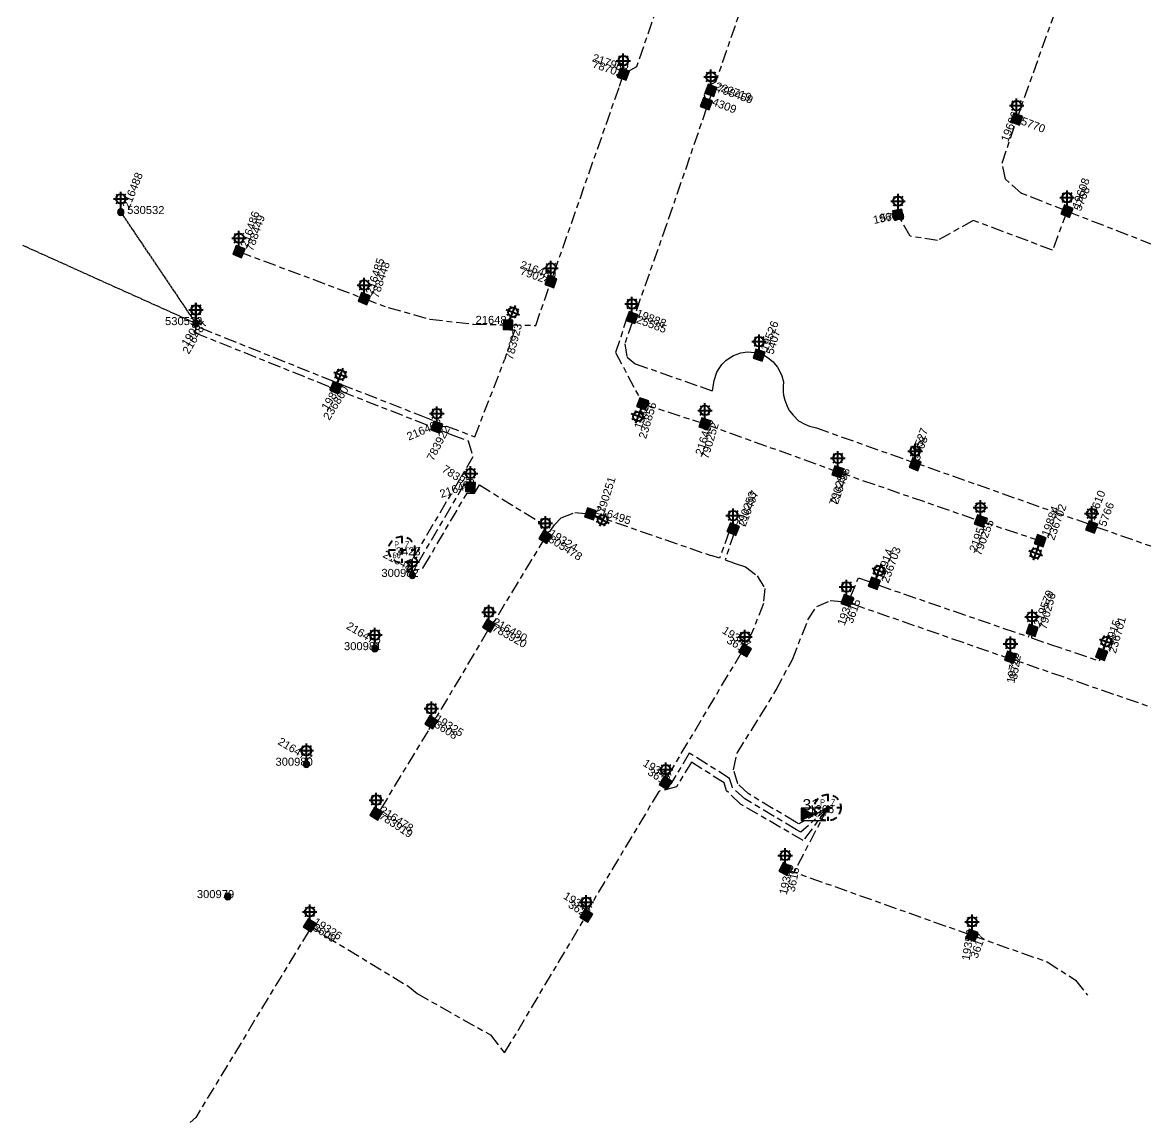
# Model space of a CAD drawing. Header units: metres. Extents: x 301341 to 310479, y 6262403 to 6265281.
# Drawn here: x 309282.8 to 309633.6, y 6264034.8 to 6264378.3 of the extents above; entities that cross this region are included whole.
import ezdxf
from ezdxf.enums import TextEntityAlignment as Align

# ---------------------------------------------------------------- set-up
doc = ezdxf.new("R2010")
doc.units = ezdxf.units.M
for name, pattern in [('Cable Exist OH', [1, 1, 0]), ('Cable Exist UG', [8.2, 4, -1.2, 1.8, -1.2]), ('Dash', [5, 3, -2])]:
    doc.linetypes.add(name, pattern=pattern)
doc.layers.get('0').update_dxf_attribs({"color": 6})
for name, color, linetype in [('Equip_SL_EXT', 7, 'Continuous'), ('Equip_SP_SL_EXT', 7, 'Continuous'), ('Mains_SL_EXT', 7, 'Continuous'), ('Sub_SP_EXT', 7, 'Continuous'), ('SupportsOH_SP_TR_HV_LV_SL_EXT', 7, 'Continuous'), ('SupportsUG_SP_LV_SL_EXT', 7, 'Continuous')]:
    doc.layers.add(name, color=color, linetype=linetype)
doc.styles.add('COLUMN_LABEL', font='arial.ttf')
doc.styles.add('iecARIAL', font='arial.ttf', dxfattribs={"height": 2})
doc.styles.add('IESYMBOL1', font='isocp.shx')
doc.styles.add('POLE_LABEL', font='arial.ttf')
doc.styles.add('SLCP_LABEL', font='arial.ttf', dxfattribs={"height": 3.5})
doc.styles.get("Standard").update_dxf_attribs({"font": 'arial.ttf'})

# ---------------------------------------------------------------- blocks, each defined once
blk = doc.blocks.new('SUB_PADMOUNT_EXT')
for points in [[(0, 0), (-3.84, 1.92), (-3.84, -1.92)], [(0, 0), (3.84, 1.92), (3.84, -1.92)]]:
    blk.add_hatch(color=256).paths.add_polyline_path(points)
for p, q in [((3.84, 1.92), (-3.84, -1.92)), ((-3.84, 1.92), (3.84, -1.92))]:
    blk.add_line(p, q)
blk.add_lwpolyline([(-3.84, -1.92), (3.84, -1.92), (3.84, 1.92), (-3.84, 1.92)], close=True)
for tag, height, flags, p in [('ASSET_NUM', 3.5, 8, (2, 2)), ('STREET_CODE', 0.2, 9, (1.5, 0)), ('CONSTRUCTED_VOLTAGE', 0.2, 9, (1.5, -0.2)), ('OPERATING_VOLTAGE', 0.2, 9, (1.5, -0.6)), ('ORIENTATION', 0.2, 9, (1.5, -0.8)), ('OWNED_BY', 0.2, 9, (1.5, -1)), ('OPERATED_BY', 0.2, 9, (1.5, -1.2)), ('SECONDARY_VOLTAGE', 0.2, 9, (1.5, -1.6)), ('STATE', 0.2, 9, (1.5, -1.8)), ('SUBSTATION_TYPE', 0.2, 9, (1.5, -2.2)), ('STREETNAME', 0.2, 9, (1.5, -3)), ('SUBURB', 0.2, 9, (1.5, -3.2)), ('Z', 0.2, 1, (1.5, -3.6)), ('NO_PHASES', 0.2, 9, (1.5, -0.4)), ('MAINTAINED_BY', 0.2, 9, (1.5, -1.4)), ('PARENT', 0.2, 9, (1.5, -2)), ('USAGE', 0.2, 9, (1.5, -2.4)), ('LEGEND', 0.2, 9, (1.5, -2.6)), ('LOCATION', 0.2, 9, (1.5, -2.8)), ('NOTES', 0.2, 9, (1.5, -3.4))]:
    blk.add_attdef(tag, text='', height=height, dxfattribs=dict(flags=flags)).set_placement(p, align=Align.MIDDLE_LEFT)
blk = doc.blocks.new('COLUMN_EXT')
blk.add_hatch(color=256).paths.add_polyline_path([(-1.49, 1.48), (-1.49, -1.49), (1.48, -1.49), (1.48, 1.48)])
blk.add_lwpolyline([(-1.49, -1.49), (1.48, -1.49), (1.48, 1.48), (-1.49, 1.48)], close=True)
for tag, height, style, flags, p in [('STRUCTURE_PLANT_NUMBER', 0.2, 'POLE_LABEL', 9, (1.81, 0.03)), ('ASSET_NUM', 2.5, 'COLUMN_LABEL', 8, (2, 2)), ('STREET_CODE', 0.2, 'COLUMN_LABEL', 9, (1.81, -0.2))]:
    blk.add_attdef(tag, text='', height=height, dxfattribs=dict(style=style, flags=flags)).set_placement(p, align=Align.MIDDLE_LEFT)
at = {"flags": 1}
blk.add_attdef('Z', (1.81, -2.35), '', height=0.2, dxfattribs=at)
at = {"flags": 9}
for tag, p in [('COLUMN_TYPE', (1.81, -0.4)), ('OWNED_BY', (1.81, -0.6)), ('STATE', (1.81, -0.8)), ('USAGE', (1.81, -1)), ('STREETNAME', (1.81, -1.6)), ('SUBURB', (1.81, -1.8)), ('LEGEND', (1.81, -1.2)), ('LOCATION', (1.81, -1.4)), ('NOTES', (1.81, -2))]:
    blk.add_attdef(tag, text='', height=0.2, dxfattribs=at).set_placement(p, align=Align.MIDDLE_LEFT)
blk = doc.blocks.new('SL_LANTERN_EXT')
at = {"lineweight": 40}
for p, q in [((-2.25, 4.22), (2.25, 4.22)), ((-1.46, 5.68), (-1.06, 5.28)), ((0, 1.97), (0, 6.47)), ((1.46, 5.68), (1.06, 5.28)), ((-1.46, 2.76), (-1.06, 3.16)), ((0, 0), (0, 2.72)), ((1.46, 2.76), (1.06, 3.16))]:
    blk.add_line(p, q, dxfattribs=at)
blk.add_circle((0, 4.22), 1.5, dxfattribs=at)
at = {"style": 'iecARIAL', "flags": 8}
blk.add_attdef('ASSET_NUM', (1.5, 1.5), '', height=2.5, dxfattribs=at)
for tag, p, height, flags in [('OPERATING_VOLTAGE', (0.98, -1.65), 0.2, 9), ('ORIENTATION', (0.98, -1.85), 0.2, 9), ('OWNED_BY', (0.98, -2.05), 0.2, 9), ('STATE', (0.98, -2.25), 0.2, 9), ('CONSTRUCTED_VOLTAGE', (0.98, -0.65), 0.2, 9), ('CONTROL_TYPE', (0.98, -0.85), 0.2, 9), ('LANTERN_PURPOSE', (0.98, -1.05), 0.2, 9), ('LANTERN_TYPE', (0.98, -1.25), 0.2, 9), ('NO_PHASES', (0.98, -1.45), 0.2, 9), ('USAGE', (0.98, -2.45), 0.2, 9), ('CEXIST', (0.98, -2.65), 0.2, 9), ('CNEW', (0.98, -2.85), 0.2, 9), ('CNUMBER', (0.98, -3.05), 0.2, 9), ('CREMOVE', (0.98, -3.25), 0.2, 9), ('CREPLACE', (0.98, -3.45), 0.2, 9), ('LKINGHEIGHT', (0.98, -3.65), 0.2, 9), ('LNUMBER', (2.18, -3.25), 2.5, 8), ('LBRACKET', (0.98, -3.85), 0.2, 9), ('LBRACKETVOCAB', (0.98, -4.05), 0.2, 9), ('LCATEGORY', (0.98, -4.25), 0.2, 9), ('LCHARGE1', (0.98, -4.45), 0.2, 9), ('LCHARGE1PERCENT', (0.98, -4.65), 0.2, 9), ('LCHARGE2', (0.98, -4.85), 0.2, 9), ('LCHARGE2PERCENT', (0.98, -5.05), 0.2, 9), ('LCHARGE3', (0.98, -5.25), 0.2, 9), ('LCHARGE3PERCENT', (0.98, -5.45), 0.2, 9), ('LEXIST', (0.98, -5.65), 0.2, 9), ('LLAMP', (0.98, -5.85), 0.2, 9), ('LLAMPVOCAB', (0.98, -6.05), 0.2, 9), ('LMAST', (0.98, -6.25), 0.2, 9), ('LMASTVOCAB', (0.98, -6.45), 0.2, 9), ('LNEW', (0.98, -6.65), 0.2, 9), ('LANTNUMBER', (0.98, -6.85), 0.2, 9), ('STREETNAME', (0.98, -9.25), 0.2, 9), ('SUBURB', (0.98, -9.45), 0.2, 1), ('LOUTREACH', (0.98, -7.25), 0.2, 9), ('LOUTREACHVOCAB', (0.98, -7.45), 0.2, 9), ('LRATECODE', (0.98, -7.65), 0.2, 9), ('LREMOVE', (0.98, -7.85), 0.2, 9), ('LREPLACE', (0.98, -8.05), 0.2, 9), ('LTYPE', (0.98, -8.25), 0.2, 9), ('LTYPEVOCAB', (0.98, -8.45), 0.2, 9), ('LEGEND', (0.98, -8.65), 0.2, 9), ('LOCATION', (0.98, -8.85), 0.2, 9), ('NOTES', (0.98, -9.05), 0.2, 9)]:
    blk.add_attdef(tag, p, '', height=height, dxfattribs=dict(flags=flags))
blk = doc.blocks.new('POLE_EXT')
blk.add_hatch(color=256).paths.add_polyline_path([(-1, 0, 1), (1, 0, 1)])
blk.add_lwpolyline([(-1, 0, 1), (1, 0, 1)], format="xyb", close=True)
for tag, height, flags, p in [('pNumber', 2.5, 8, (-17.84, 2.07)), ('OWNED_BY', 0.2, 9, (1.35, -0.4)), ('SPECIAL_USE', 0.2, 9, (1.35, -0.8)), ('STATE', 0.2, 9, (1.35, -1)), ('cLV', 0.2, 9, (1.35, -1.4)), ('hDepth', 0.2, 9, (1.35, -1.6)), ('hDia', 0.2, 9, (1.35, -1.8)), ('cHV', 0.2, 9, (1.35, -2)), ('cLinedev', 0.2, 9, (1.35, -3.4)), ('PARENT', 0.2, 9, (1.35, -0.6)), ('USAGE', 0.2, 9, (1.35, -1.2)), ('LBRACKET', 0.2, 9, (1.35, -2.2)), ('LExisting', 0.2, 9, (1.35, -2.4)), ('LANTNUMBER', 0.2, 9, (1.35, -2.6)), ('LOther', 0.2, 9, (1.35, -2.8)), ('LRemove', 0.2, 9, (1.35, -3)), ('LEGEND', 0.2, 9, (1.35, -3.2)), ('LOCATION', 0.2, 9, (1.35, -3.6)), ('pExisting', 0.2, 9, (1.35, -3.8)), ('pFooting', 0.2, 9, (1.35, -4.4)), ('pNew', 0.2, 9, (1.35, -4.6)), ('pRelocate', 0.2, 9, (1.35, -5)), ('pRemove', 0.2, 9, (1.35, -5.2)), ('pReplace', 0.2, 9, (1.35, -5.4)), ('pStay', 0.2, 9, (1.35, -5.6)), ('pType', 0.2, 9, (1.35, -5.8)), ('cspan', 0.2, 9, (1.35, -6)), ('STREETNAME', 0.2, 9, (1.35, -6.2)), ('SUBURB', 0.2, 9, (1.35, -6.4)), ('OPERATED_BY', 0.2, 9, (1.36, -7.01)), ('PFNUMBER', 0.2, 9, (1.35, -4)), ('NEWPFNUMBER', 0.2, 9, (1.35, -4.2)), ('NOTES', 0.2, 9, (1.35, -6.6)), ('MAINTAINED_BY', 0.2, 9, (1.36, -6.81))]:
    blk.add_attdef(tag, text='', height=height, dxfattribs=dict(flags=flags)).set_placement(p, align=Align.MIDDLE_LEFT)
at = {"style": 'POLE_LABEL'}
for tag, height, flags, p in [('STRUCTURE_PLANT_NUMBER', 0.2, 9, (1.35, 0.03)), ('ASSET_NUM', 2.5, 8, (2, 2)), ('STREET_CODE', 0.2, 9, (1.35, -0.2))]:
    blk.add_attdef(tag, text='', height=height, dxfattribs=dict(at, flags=flags)).set_placement(p, align=Align.MIDDLE_LEFT)
at = {"flags": 1}
blk.add_attdef('Z', (1.35, -7.33), '', height=0.2, dxfattribs=at)
blk = doc.blocks.new('SLCP_ZELL_EXT')
blk.add_wipeout([(-0.14, 4.3), (-0.4, 4.28), (-0.67, 4.25), (-0.94, 4.2), (-1.2, 4.13), (-1.46, 4.05), (-1.71, 3.95), (-1.95, 3.83), (-2.19, 3.7), (-2.42, 3.56), (-2.64, 3.4), (-2.85, 3.23), (-3.04, 3.04), (-3.23, 2.85), (-3.4, 2.64), (-3.56, 2.42), (-3.7, 2.19), (-3.83, 1.95), (-3.95, 1.71), (-4.05, 1.46), (-4.13, 1.2), (-4.2, 0.94), (-4.25, 0.67), (-4.28, 0.4), (-4.3, 0.14), (-4.3, -0.14), (-4.28, -0.4), (-4.25, -0.67), (-4.2, -0.94), (-4.13, -1.2), (-4.05, -1.46), (-3.95, -1.71), (-3.83, -1.95), (-3.7, -2.19), (-3.56, -2.42), (-3.4, -2.64), (-3.23, -2.85), (-3.04, -3.04), (-2.85, -3.23), (-2.64, -3.4), (-2.42, -3.56), (-2.19, -3.7), (-1.95, -3.83), (-1.71, -3.95), (-1.46, -4.05), (-1.2, -4.13), (-0.94, -4.2), (-0.67, -4.25), (-0.4, -4.28), (-0.14, -4.3), (0.14, -4.3), (0.4, -4.28), (0.67, -4.25), (0.94, -4.2), (1.2, -4.13), (1.46, -4.05), (1.71, -3.95), (1.95, -3.83), (2.19, -3.7), (2.42, -3.56), (2.64, -3.4), (2.85, -3.23), (3.04, -3.04), (3.23, -2.85), (3.4, -2.64), (3.56, -2.42), (3.7, -2.19), (3.83, -1.95), (3.95, -1.71), (4.05, -1.46), (4.13, -1.2), (4.2, -0.94), (4.25, -0.67), (4.28, -0.4), (4.3, -0.14), (4.3, 0.14), (4.28, 0.4), (4.25, 0.67), (4.2, 0.94), (4.13, 1.2), (4.05, 1.46), (3.95, 1.71), (3.83, 1.95), (3.7, 2.19), (3.56, 2.42), (3.4, 2.64), (3.23, 2.85), (3.04, 3.04), (2.85, 3.23), (2.64, 3.4), (2.42, 3.56), (2.19, 3.7), (1.95, 3.83), (1.71, 3.95), (1.46, 4.05), (1.2, 4.13), (0.94, 4.2), (0.67, 4.25), (0.4, 4.28), (0.14, 4.3)])
at = {"linetype": 'Dash', "lineweight": 40, "ltscale": 0.7}
for p, q in [((0, 4.11), (0, -4.11)), ((-4.11, 0), (4.11, 0))]:
    blk.add_line(p, q, dxfattribs=at)
blk.add_circle((0, 0), 4.11, dxfattribs=at)
at = {"lineweight": 40, "style": 'IESYMBOL1'}
for s, p in [('P', (-1.6, 0)), ('Z', (1.7, 0)), ('60', (-1.61, -3.31))]:
    blk.add_text(s, height=2, dxfattribs=at).set_placement(p, align=Align.BOTTOM_CENTER)
at = {"flags": 1}
blk.add_attdef('Z', (0, 0), '', height=0.2, dxfattribs=at)
at = {"style": 'SLCP_LABEL'}
for tag, height, flags, p in [('ASSET_NUM', 2.5, 8, (2, 2)), ('STREET_CODE', 0.2, 9, (0, -0.2))]:
    blk.add_attdef(tag, text='', height=height, dxfattribs=dict(at, flags=flags)).set_placement(p, align=Align.MIDDLE_LEFT)
at = {"flags": 9}
for tag, p in [('CONSTRUCTED_VOLTAGE', (0, -0.4)), ('CONTROL_TYPE', (0, -0.6)), ('OPERATING_VOLTAGE', (0, -1)), ('ORIENTATION', (0, -1.2)), ('OWNED_BY', (0, -1.4)), ('STATE', (0, -2)), ('NO_PHASES', (0, -0.8)), ('USAGE', (0, -1.6)), ('LOCATION', (0, -1.8)), ('NOTES', (0, -2.2))]:
    blk.add_attdef(tag, text='', height=0.2, dxfattribs=at).set_placement(p, align=Align.MIDDLE_LEFT)

msp = doc.modelspace()

# ---------------------------------------------------------------- linework, layer by layer
at = {"layer": 'Mains_SL_EXT', "linetype": 'Cable Exist UG'}
for points in [[(309516.28, 6264410.62), (309516.1, 6264408.28), (309499.29, 6264359.7), (309496.74, 6264358.47), (309495.69, 6264355.69), (309496.42, 6264352.97)], [(309488.52, 6264403.04), (309487.48, 6264401.66), (309487.48, 6264401.66), (309474.58, 6264364.47), (309470.47, 6264362.16)], [(309610.83, 6264397.18), (309593.31, 6264348.14)], [(309470.47, 6264362.16), (309469.05, 6264357.91), (309469.05, 6264357.91), (309448.73, 6264300.01), (309447.84, 6264297.46)], [(309496.42, 6264352.97), (309497.3, 6264353.87), (309497.99, 6264355.94), (309497.85, 6264357.13)], [(309496.42, 6264352.97), (309496.48, 6264351.64), (309483.96, 6264315.19), (309474.05, 6264287.05), (309473.17, 6264286.2)], [(309609.06, 6264319.4), (309594.87, 6264324.94), (309589.82, 6264329.39), (309588.85, 6264334.38), (309593.31, 6264348.14)], [(309609.06, 6264319.4), (309604.56, 6264307.22), (309579.76, 6264316.48), (309568.6, 6264310.22), (309560.05, 6264311.58), (309556.28, 6264318.31)], [(309609.06, 6264319.4), (309644.63, 6264305.58), (309646.14, 6264297.81), (309711.62, 6264274.74), (309719.07, 6264295.47)], [(309350.42, 6264306.77), (309389.56, 6264292.1)], [(309434.47, 6264283.91), (309443.11, 6264283.73), (309447.88, 6264297.39)], [(309389.56, 6264292.1), (309397.03, 6264289.33), (309410.07, 6264285.66), (309423.73, 6264284.12), (309434.33, 6264283.91)], [(309336.99, 6264284.32), (309338.2, 6264283.05), (309379.93, 6264266.31), (309380.7, 6264264.36)], [(309434.5, 6264284.45), (309435.08, 6264282.39), (309436.57, 6264282.36), (309433.44, 6264273.15)], [(309473.17, 6264286.2), (309471.83, 6264286.75), (309468.07, 6264275.26), (309476.53, 6264259.25)], [(309473.17, 6264286.2), (309473.32, 6264284.91), (309470.92, 6264277.95), (309471.65, 6264273.82), (309474.22, 6264271.74), (309494.45, 6264264.64), (309498.36, 6264263.27), (309498.88, 6264266.54), (309499.73, 6264269.13), (309500.42, 6264270.32), (309501.29, 6264271.51), (309502.53, 6264272.73), (309503.85, 6264273.74), (309504.9, 6264274.34), (309507.22, 6264275.16), (309509.28, 6264275.44), (309510.44, 6264275.42), (309511.67, 6264275.27), (309512.89, 6264274.44)], [(309412.17, 6264252.05), (309415.25, 6264252.31), (309424.1, 6264248.94), (309433.44, 6264273.15)], [(309512.89, 6264274.44), (309514.53, 6264274.29), (309515.68, 6264273.59), (309516.36, 6264273.09), (309517.23, 6264272.32), (309518.05, 6264271.42), (309518.6, 6264270.69), (309519.35, 6264269.38), (309519.97, 6264267.97), (309520.46, 6264266.13), (309520.42, 6264264.64), (309520.44, 6264262.99), (309520.56, 6264261.9), (309520.9, 6264260.37), (309521.86, 6264258.04), (309522.43, 6264257.08), (309523.49, 6264255.68), (309525.24, 6264253.96), (309527.2, 6264252.85), (309528.58, 6264252.26), (309530.77, 6264251.7), (309560.73, 6264241.12), (309561.62, 6264240.28)], [(309380.7, 6264264.36), (309382.13, 6264265.42), (309407.2, 6264255.58), (309412.19, 6264253.61), (309412.22, 6264251.98)], [(309476.53, 6264259.25), (309495.96, 6264252.97)], [(309495.96, 6264252.97), (309537.47, 6264238.03)], [(309616.79, 6264220.79), (309615.85, 6264221.64), (309562.94, 6264240.34), (309561.62, 6264240.28)], [(309537.47, 6264238.03), (309581.99, 6264222.66)], [(309446.13, 6264217.71), (309447.05, 6264219.26), (309447.59, 6264219.47), (309448.96, 6264221.5), (309451.04, 6264223.63), (309455.31, 6264225.27), (309458.75, 6264225.03), (309460.24, 6264224.88)], [(309460.24, 6264224.88), (309497.92, 6264211.86)], [(309581.99, 6264222.66), (309600.68, 6264216.51)], [(309616.79, 6264220.79), (309618.02, 6264220.88), (309635.1, 6264214.87), (309660.37, 6264205.84), (309663.78, 6264213.94), (309666.07, 6264213.02)], [(309446.13, 6264217.71), (309430.18, 6264191.31), (309428.53, 6264189.92)], [(309504.79, 6264220.13), (309503.54, 6264219.33), (309500.55, 6264211.07), (309497.89, 6264211.87)], [(309504.79, 6264220.13), (309505.06, 6264218.86), (309502.27, 6264210.5), (309505.16, 6264209.47)], [(309505.08, 6264209.46), (309508.59, 6264208.34), (309512.29, 6264205.54), (309514.66, 6264201.62), (309514.23, 6264196.85), (309510.84, 6264188.21), (309508.8, 6264184.15), (309508.48, 6264182.25)], [(309540.18, 6264197.85), (309541.45, 6264198.97), (309543.95, 6264204.94), (309546.94, 6264203.87), (309548.9, 6264203.18)], [(309548.9, 6264203.18), (309550.28, 6264202.58), (309596.99, 6264186.52), (309598.11, 6264188.53)], [(309540.18, 6264197.85), (309542.03, 6264196.77), (309589.35, 6264180.33), (309591.42, 6264180.13)], [(309428.53, 6264189.92), (309428.08, 6264188.36), (309412.06, 6264161.37), (309410.53, 6264159.85)], [(309598.15, 6264188.52), (309597.97, 6264186.16), (309603.63, 6264184.21)], [(309483.73, 6264140.83), (309484.39, 6264142.98), (309506.99, 6264180.9), (309508.48, 6264182.25)], [(309603.63, 6264184.21), (309619.24, 6264178.95), (309619.9, 6264181.06)], [(309649.75, 6264160.12), (309646.89, 6264160.5), (309593.22, 6264179.01), (309591.42, 6264180.13)], [(309393.26, 6264131.33), (309394.8, 6264132.74), (309409.86, 6264157.55), (309409.86, 6264157.55), (309410.53, 6264159.85)], [(309521.04, 6264114.01), (309579.39, 6264093.28)], [(309433.4, 6264056.56), (309458.91, 6264099.41)], [(309372.55, 6264096.42), (309372.31, 6264094.83), (309336.95, 6264036.41), (309335.2, 6264034.84)], [(309372.55, 6264096.42), (309377.4, 6264093.12), (309403.15, 6264077.52), (309406.08, 6264075.08), (309428.95, 6264062.22), (309433.4, 6264056.56)], [(309579.39, 6264093.28), (309602.84, 6264085.03), (309611.75, 6264079.33), (309615.48, 6264074.57)]]:
    msp.add_lwpolyline(points, dxfattribs=at)
at = {"layer": 'Mains_SL_EXT', "linetype": 'Cable Exist OH'}
for points in [[(309313.54, 6264319.01), (309336.94, 6264284.32)], [(309336.99, 6264284.32), (309282.81, 6264308.72)]]:
    msp.add_lwpolyline(points, dxfattribs=at)

# ---------------------------------------------------------------- block references
at = {"layer": 'Equip_SP_SL_EXT'}
ref = msp.add_blockref('SL_LANTERN_EXT', (309470.47, 6264362.16), dxfattribs=at)
ref.add_attrib('ASSET_NUM', '217968', dxfattribs={"layer": '0', "height": 2.5, "rotation": 340.9908, "style": 'iecARIAL'}).set_placement((309471.97, 6264363.66), align=Align.MIDDLE_RIGHT)
ref = msp.add_blockref('SL_LANTERN_EXT', (309497.85, 6264357.13), dxfattribs=at)
ref.add_attrib('ASSET_NUM', '222719', dxfattribs={"layer": '0', "height": 2.5, "rotation": 340.8244, "style": 'iecARIAL'}).set_placement((309499.35, 6264358.63), align=Align.MIDDLE_LEFT)
ref = msp.add_blockref('SL_LANTERN_EXT', (309593.31, 6264348.14), dxfattribs=at)
ref.add_attrib('ASSET_NUM', '19606', dxfattribs={"layer": '0', "height": 2.5, "rotation": 69.1882, "style": 'iecARIAL'}).set_placement((309594.81, 6264349.64), align=Align.BOTTOM_RIGHT)
ref = msp.add_blockref('SL_LANTERN_EXT', (309313.54, 6264319.01), dxfattribs=at)
ref.add_attrib('ASSET_NUM', '216488', dxfattribs={"layer": '0', "height": 2.5, "rotation": 68.3955, "style": 'iecARIAL'}).set_placement((309315.04, 6264320.51), align=Align.MIDDLE_LEFT)
ref = msp.add_blockref('SL_LANTERN_EXT', (309609.06, 6264319.4), dxfattribs=at)
ref.add_attrib('ASSET_NUM', '19608', dxfattribs={"layer": '0', "height": 2.5, "rotation": 70.1434, "style": 'iecARIAL'}).set_placement((309610.56, 6264320.9), align=Align.TOP_LEFT)
ref = msp.add_blockref('SL_LANTERN_EXT', (309556.28, 6264318.31), dxfattribs=at)
ref.add_attrib('ASSET_NUM', '19607', dxfattribs={"layer": '0', "height": 2.5, "rotation": 11.7102, "style": 'iecARIAL'}).set_placement((309557.78, 6264319.81), align=Align.TOP_RIGHT)
ref = msp.add_blockref('SL_LANTERN_EXT', (309350.42, 6264306.77), dxfattribs=at)
ref.add_attrib('ASSET_NUM', '216486', dxfattribs={"layer": '0', "height": 2.5, "rotation": 70.7686, "style": 'iecARIAL'}).set_placement((309351.92, 6264308.27), align=Align.MIDDLE_LEFT)
ref = msp.add_blockref('SL_LANTERN_EXT', (309389.56, 6264292.1), dxfattribs=at)
ref.add_attrib('ASSET_NUM', '216485', dxfattribs={"layer": '0', "height": 2.5, "rotation": 71.4279, "style": 'iecARIAL'}).set_placement((309391.06, 6264293.6), align=Align.MIDDLE_LEFT)
ref = msp.add_blockref('SL_LANTERN_EXT', (309447.87, 6264297.41), dxfattribs=at)
ref.add_attrib('ASSET_NUM', '216489', dxfattribs={"layer": '0', "height": 2.5, "rotation": 340.2127, "style": 'iecARIAL'}).set_placement((309449.37, 6264298.91), align=Align.MIDDLE_RIGHT)
ref = msp.add_blockref('SL_LANTERN_EXT', (309336.99, 6264284.32), dxfattribs=at)
ref.add_attrib('ASSET_NUM', '19082', dxfattribs={"layer": '0', "height": 2.5, "rotation": 58.0177, "style": 'iecARIAL'}).set_placement((309338.49, 6264285.82), align=Align.MIDDLE_RIGHT)
ref = msp.add_blockref('SL_LANTERN_EXT', (309337.03, 6264284.32), dxfattribs=at)
ref.add_attrib('ASSET_NUM', '216487', dxfattribs={"layer": '0', "height": 2.5, "rotation": 59.3148, "style": 'iecARIAL'}).set_placement((309338.53, 6264285.82), align=Align.TOP_RIGHT)
ref = msp.add_blockref('SL_LANTERN_EXT', (309434.47, 6264283.91), dxfattribs=dict(at, rotation=338.87528081999))
ref.add_attrib('ASSET_NUM', '216484', dxfattribs={"layer": '0', "height": 2.5, "rotation": 359.7106, "style": 'iecARIAL'}).set_placement((309435.97, 6264285.41), align=Align.MIDDLE_RIGHT)
ref = msp.add_blockref('SL_LANTERN_EXT', (309473.17, 6264286.2), dxfattribs=at)
ref.add_attrib('ASSET_NUM', '19888', dxfattribs={"layer": '0', "height": 2.5, "rotation": 338.801, "style": 'iecARIAL'}).set_placement((309474.67, 6264287.7), align=Align.MIDDLE_LEFT)
ref = msp.add_blockref('SL_LANTERN_EXT', (309512.89, 6264274.44), dxfattribs=at)
ref.add_attrib('ASSET_NUM', '19526', dxfattribs={"layer": '0', "height": 2.5, "rotation": 68.9869, "style": 'iecARIAL'}).set_placement((309514.39, 6264275.94), align=Align.MIDDLE_LEFT)
ref = msp.add_blockref('SL_LANTERN_EXT', (309380.7, 6264264.36), dxfattribs=dict(at, rotation=339.7443503888295))
ref.add_attrib('ASSET_NUM', '19894', dxfattribs={"layer": '0', "height": 2.5, "rotation": 58.0177, "style": 'iecARIAL'}).set_placement((309382.2, 6264265.86), align=Align.MIDDLE_RIGHT)
ref = msp.add_blockref('SL_LANTERN_EXT', (309476.53, 6264259.25), dxfattribs=dict(at, rotation=159.6583952583406))
ref.add_attrib('ASSET_NUM', '19887', dxfattribs={"layer": '0', "height": 2.5, "rotation": 71.3747, "style": 'iecARIAL'}).set_placement((309478.03, 6264260.75), align=Align.MIDDLE_RIGHT)
ref = msp.add_blockref('SL_LANTERN_EXT', (309495.96, 6264252.97), dxfattribs=at)
ref.add_attrib('ASSET_NUM', '216496', dxfattribs={"layer": '0', "height": 2.5, "rotation": 73.1515, "style": 'iecARIAL'}).set_placement((309497.46, 6264254.47), align=Align.MIDDLE_RIGHT)
ref = msp.add_blockref('SL_LANTERN_EXT', (309412.22, 6264251.98), dxfattribs=at)
ref.add_attrib('ASSET_NUM', '216483', dxfattribs={"layer": '0', "height": 2.5, "rotation": 23.1324, "style": 'iecARIAL'}).set_placement((309413.72, 6264253.48), align=Align.MIDDLE_RIGHT)
ref = msp.add_blockref('SL_LANTERN_EXT', (309561.62, 6264240.28), dxfattribs=at)
ref.add_attrib('ASSET_NUM', '19527', dxfattribs={"layer": '0', "height": 2.5, "rotation": 70.0451, "style": 'iecARIAL'}).set_placement((309563.12, 6264241.78), align=Align.BOTTOM_LEFT)
ref = msp.add_blockref('SL_LANTERN_EXT', (309537.47, 6264238.03), dxfattribs=at)
ref.add_attrib('ASSET_NUM', '216498', dxfattribs={"layer": '0', "height": 2.5, "rotation": 70.6947, "style": 'iecARIAL'}).set_placement((309538.97, 6264239.53), align=Align.TOP_RIGHT)
ref = msp.add_blockref('SL_LANTERN_EXT', (309422.74, 6264233.28), dxfattribs=at)
ref.add_attrib('ASSET_NUM', '216482', dxfattribs={"layer": '0', "height": 2.5, "rotation": 18.8776, "style": 'iecARIAL'}).set_placement((309424.24, 6264234.78), align=Align.MIDDLE_RIGHT)
ref = msp.add_blockref('SL_LANTERN_EXT', (309504.79, 6264220.13), dxfattribs=at)
ref.add_attrib('ASSET_NUM', '216497', dxfattribs={"layer": '0', "height": 2.5, "rotation": 68.7204, "style": 'iecARIAL'}).set_placement((309506.29, 6264221.63), align=Align.TOP_LEFT)
ref = msp.add_blockref('SL_LANTERN_EXT', (309616.79, 6264220.79), dxfattribs=at)
ref.add_attrib('ASSET_NUM', '19610', dxfattribs={"layer": '0', "height": 2.5, "rotation": 68.5078, "style": 'iecARIAL'}).set_placement((309618.29, 6264222.29), align=Align.BOTTOM_LEFT)
ref = msp.add_blockref('SL_LANTERN_EXT', (309581.99, 6264222.66), dxfattribs=at)
ref.add_attrib('ASSET_NUM', '219578', dxfattribs={"layer": '0', "height": 2.5, "rotation": 70.3298, "style": 'iecARIAL'}).set_placement((309583.49, 6264224.16), align=Align.MIDDLE_RIGHT)
ref = msp.add_blockref('SL_LANTERN_EXT', (309446.13, 6264217.71), dxfattribs=at)
ref.add_attrib('ASSET_NUM', '19324', dxfattribs={"layer": '0', "height": 2.5, "rotation": 328.0538, "style": 'iecARIAL'}).set_placement((309447.63, 6264219.21), align=Align.MIDDLE_LEFT)
ref = msp.add_blockref('SL_LANTERN_EXT', (309460.24, 6264224.88), dxfattribs=dict(at, rotation=243.7632881799072))
ref.add_attrib('ASSET_NUM', '216495', dxfattribs={"layer": '0', "height": 2.5, "rotation": 341.4521, "style": 'iecARIAL'}).set_placement((309461.74, 6264226.38), align=Align.MIDDLE_LEFT)
ref = msp.add_blockref('SL_LANTERN_EXT', (309600.68, 6264216.51), dxfattribs=dict(at, rotation=160.1675997102997))
ref.add_attrib('ASSET_NUM', '19884', dxfattribs={"layer": '0', "height": 2.5, "rotation": 70.2766, "style": 'iecARIAL'}).set_placement((309602.18, 6264218.01), align=Align.MIDDLE_LEFT)
ref = msp.add_blockref('SL_LANTERN_EXT', (309548.9, 6264203.18), dxfattribs=dict(at, rotation=340.1746232505129))
ref.add_attrib('ASSET_NUM', '19914', dxfattribs={"layer": '0', "height": 2.5, "rotation": 70.1731, "style": 'iecARIAL'}).set_placement((309550.4, 6264204.68), align=Align.MIDDLE_LEFT)
ref = msp.add_blockref('SL_LANTERN_EXT', (309404.57, 6264205.7), dxfattribs=at)
ref.add_attrib('ASSET_NUM', '216481', dxfattribs={"layer": '0', "height": 2.5, "rotation": 332.5236, "style": 'iecARIAL'}).set_placement((309406.07, 6264207.2), align=Align.MIDDLE_RIGHT)
ref = msp.add_blockref('SL_LANTERN_EXT', (309540.18, 6264197.85), dxfattribs=at)
ref.add_attrib('ASSET_NUM', '19348', dxfattribs={"layer": '0', "height": 2.5, "rotation": 70.2073, "style": 'iecARIAL'}).set_placement((309541.68, 6264199.35), align=Align.MIDDLE_RIGHT)
ref = msp.add_blockref('SL_LANTERN_EXT', (309598.15, 6264188.52), dxfattribs=at)
ref.add_attrib('ASSET_NUM', '219579', dxfattribs={"layer": '0', "height": 2.5, "rotation": 68.9623, "style": 'iecARIAL'}).set_placement((309599.65, 6264190.02), align=Align.MIDDLE_LEFT)
ref = msp.add_blockref('SL_LANTERN_EXT', (309428.49, 6264190.01), dxfattribs=at)
ref.add_attrib('ASSET_NUM', '216480', dxfattribs={"layer": '0', "height": 2.5, "rotation": 330.9454, "style": 'iecARIAL'}).set_placement((309429.99, 6264191.51), align=Align.MIDDLE_LEFT)
ref = msp.add_blockref('SL_LANTERN_EXT', (309392.88, 6264182.85), dxfattribs=at)
ref.add_attrib('ASSET_NUM', '216479', dxfattribs={"layer": '0', "height": 2.5, "rotation": 329.4847, "style": 'iecARIAL'}).set_placement((309394.38, 6264184.35), align=Align.MIDDLE_RIGHT)
ref = msp.add_blockref('SL_LANTERN_EXT', (309508.48, 6264182.25), dxfattribs=at)
ref.add_attrib('ASSET_NUM', '19347', dxfattribs={"layer": '0', "height": 2.5, "rotation": 327.9015, "style": 'iecARIAL'}).set_placement((309509.98, 6264183.75), align=Align.MIDDLE_RIGHT)
ref = msp.add_blockref('SL_LANTERN_EXT', (309619.9, 6264181.06), dxfattribs=dict(at, rotation=339.9917501379053))
ref.add_attrib('ASSET_NUM', '19915', dxfattribs={"layer": '0', "height": 2.5, "rotation": 70.1731, "style": 'iecARIAL'}).set_placement((309621.4, 6264182.56), align=Align.MIDDLE_LEFT)
ref = msp.add_blockref('SL_LANTERN_EXT', (309591.42, 6264180.13), dxfattribs=at)
ref.add_attrib('ASSET_NUM', '19730', dxfattribs={"layer": '0', "height": 2.5, "rotation": 80.9164, "style": 'iecARIAL'}).set_placement((309592.92, 6264181.63), align=Align.MIDDLE_RIGHT)
ref = msp.add_blockref('SL_LANTERN_EXT', (309410.53, 6264159.85), dxfattribs=at)
ref.add_attrib('ASSET_NUM', '19325', dxfattribs={"layer": '0', "height": 2.5, "rotation": 328.0827, "style": 'iecARIAL'}).set_placement((309412.03, 6264161.35), align=Align.MIDDLE_LEFT)
ref = msp.add_blockref('SL_LANTERN_EXT', (309371.49, 6264146.74), dxfattribs=at)
ref.add_attrib('ASSET_NUM', '216477', dxfattribs={"layer": '0', "height": 2.5, "rotation": 329.4039, "style": 'iecARIAL'}).set_placement((309372.99, 6264148.24), align=Align.MIDDLE_RIGHT)
ref = msp.add_blockref('SL_LANTERN_EXT', (309483.73, 6264140.83), dxfattribs=at)
ref.add_attrib('ASSET_NUM', '19346', dxfattribs={"layer": '0', "height": 2.5, "rotation": 327.9244, "style": 'iecARIAL'}).set_placement((309485.23, 6264142.33), align=Align.MIDDLE_RIGHT)
ref = msp.add_blockref('SL_LANTERN_EXT', (309393.32, 6264131.31), dxfattribs=at)
ref.add_attrib('ASSET_NUM', '216478', dxfattribs={"layer": '0', "height": 2.5, "rotation": 326.6888, "style": 'iecARIAL'}).set_placement((309394.82, 6264132.81), align=Align.MIDDLE_LEFT)
ref = msp.add_blockref('SL_LANTERN_EXT', (309521.04, 6264114.01), dxfattribs=at)
ref.add_attrib('ASSET_NUM', '19349', dxfattribs={"layer": '0', "height": 2.5, "rotation": 76.568, "style": 'iecARIAL'}).set_placement((309522.54, 6264115.51), align=Align.MIDDLE_RIGHT)
ref = msp.add_blockref('SL_LANTERN_EXT', (309458.91, 6264099.41), dxfattribs=at)
ref.add_attrib('ASSET_NUM', '19345', dxfattribs={"layer": '0', "height": 2.5, "rotation": 328.3119, "style": 'iecARIAL'}).set_placement((309460.41, 6264100.91), align=Align.MIDDLE_RIGHT)
ref = msp.add_blockref('SL_LANTERN_EXT', (309372.55, 6264096.42), dxfattribs=at)
ref.add_attrib('ASSET_NUM', '19326', dxfattribs={"layer": '0', "height": 2.5, "rotation": 327.8942, "style": 'iecARIAL'}).set_placement((309374.05, 6264097.92), align=Align.MIDDLE_LEFT)
ref = msp.add_blockref('SL_LANTERN_EXT', (309579.39, 6264093.28), dxfattribs=at)
ref.add_attrib('ASSET_NUM', '19350', dxfattribs={"layer": '0', "height": 2.5, "rotation": 80.9011, "style": 'iecARIAL'}).set_placement((309580.89, 6264094.78), align=Align.BOTTOM_RIGHT)
at = {"layer": 'Sub_SP_EXT'}
ref = msp.add_blockref('SUB_PADMOUNT_EXT', (309529.88, 6264131.04), dxfattribs=at)
ref.add_attrib('ASSET_NUM', '3140', dxfattribs={"layer": '0', "height": 3.5}).set_placement((309531.88, 6264131.29), align=Align.BOTTOM_CENTER)
at = {"layer": 'SupportsOH_SP_TR_HV_LV_SL_EXT'}
ref = msp.add_blockref('POLE_EXT', (309313.51, 6264319.07), dxfattribs=at)
ref.add_attrib('ASSET_NUM', '530532', dxfattribs={"layer": '0', "height": 2.5, "rotation": 359.5034, "style": 'POLE_LABEL'}).set_placement((309315.51, 6264319.82), align=Align.MIDDLE_LEFT)
ref = msp.add_blockref('POLE_EXT', (309336.99, 6264284.32), dxfattribs=at)
ref.add_attrib('ASSET_NUM', '530533', dxfattribs={"layer": '0', "height": 2.5, "style": 'POLE_LABEL'}).set_placement((309338.99, 6264285.07), align=Align.MIDDLE_RIGHT)
ref = msp.add_blockref('POLE_EXT', (309404.57, 6264205.7), dxfattribs=at)
ref.add_attrib('ASSET_NUM', '300982', dxfattribs={"layer": '0', "height": 2.5, "rotation": 359.9367, "style": 'POLE_LABEL'}).set_placement((309406.57, 6264206.45), align=Align.MIDDLE_RIGHT)
ref = msp.add_blockref('POLE_EXT', (309392.88, 6264182.85), dxfattribs=at)
ref.add_attrib('ASSET_NUM', '300981', dxfattribs={"layer": '0', "height": 2.5, "rotation": 0.1234, "style": 'POLE_LABEL'}).set_placement((309394.88, 6264183.6), align=Align.MIDDLE_RIGHT)
ref = msp.add_blockref('POLE_EXT', (309371.49, 6264146.74), dxfattribs=at)
ref.add_attrib('ASSET_NUM', '300980', dxfattribs={"layer": '0', "height": 2.5, "rotation": 359.9739, "style": 'POLE_LABEL'}).set_placement((309373.49, 6264147.49), align=Align.MIDDLE_RIGHT)
ref = msp.add_blockref('POLE_EXT', (309346.93, 6264105.41), dxfattribs=at)
ref.add_attrib('ASSET_NUM', '300979', dxfattribs={"layer": '0', "height": 2.5, "rotation": 359.9865, "style": 'POLE_LABEL'}).set_placement((309348.93, 6264106.16), align=Align.MIDDLE_RIGHT)
at = {"layer": 'SupportsUG_SP_LV_SL_EXT'}
ref = msp.add_blockref('COLUMN_EXT', (309470.47, 6264362.16), dxfattribs=dict(at, rotation=250.2156287259411))
ref.add_attrib('ASSET_NUM', '787023', dxfattribs={"layer": '0', "height": 2.5, "rotation": 340.9908, "style": 'COLUMN_LABEL'}).set_placement((309472.47, 6264362.91), align=Align.TOP_RIGHT)
ref = msp.add_blockref('COLUMN_EXT', (309497.85, 6264357.13), dxfattribs=dict(at, rotation=250.8244135467661))
ref.add_attrib('ASSET_NUM', '798459', dxfattribs={"layer": '0', "height": 2.5, "rotation": 340.8244, "style": 'COLUMN_LABEL'}).set_placement((309499.85, 6264357.88), align=Align.MIDDLE_LEFT)
ref = msp.add_blockref('COLUMN_EXT', (309496.42, 6264352.97), dxfattribs=dict(at, rotation=69.75706587016485))
ref.add_attrib('ASSET_NUM', '4309', dxfattribs={"layer": '0', "height": 2.5, "rotation": 339.7208, "style": 'COLUMN_LABEL'}).set_placement((309498.42, 6264353.72), align=Align.MIDDLE_LEFT)
ref = msp.add_blockref('COLUMN_EXT', (309593.31, 6264348.14), dxfattribs=dict(at, rotation=69.18783686090899))
ref.add_attrib('ASSET_NUM', '5770', dxfattribs={"layer": '0', "height": 2.5, "rotation": 339.152, "style": 'COLUMN_LABEL'}).set_placement((309595.31, 6264348.89), align=Align.TOP_LEFT)
ref = msp.add_blockref('COLUMN_EXT', (309609.06, 6264319.4), dxfattribs=dict(at, rotation=157.754629104269))
ref.add_attrib('ASSET_NUM', '5768', dxfattribs={"layer": '0', "height": 2.5, "rotation": 67.8634, "style": 'COLUMN_LABEL'}).set_placement((309611.06, 6264320.15), align=Align.TOP_LEFT)
ref = msp.add_blockref('COLUMN_EXT', (309556.28, 6264318.31), dxfattribs=dict(at, rotation=281.1310680715611))
ref.add_attrib('ASSET_NUM', '5769', dxfattribs={"layer": '0', "height": 2.5, "rotation": 3.8495, "style": 'COLUMN_LABEL'}).set_placement((309558.28, 6264319.06), align=Align.TOP_RIGHT)
ref = msp.add_blockref('COLUMN_EXT', (309350.42, 6264306.77), dxfattribs=dict(at, rotation=338.5896160308232))
ref.add_attrib('ASSET_NUM', '788449', dxfattribs={"layer": '0', "height": 2.5, "rotation": 70.7686, "style": 'COLUMN_LABEL'}).set_placement((309352.42, 6264307.52), align=Align.TOP_LEFT)
ref = msp.add_blockref('COLUMN_EXT', (309389.56, 6264292.1), dxfattribs=dict(at, rotation=338.5896160308232))
ref.add_attrib('ASSET_NUM', '788448', dxfattribs={"layer": '0', "height": 2.5, "rotation": 71.4279, "style": 'COLUMN_LABEL'}).set_placement((309391.56, 6264292.85), align=Align.TOP_LEFT)
ref = msp.add_blockref('COLUMN_EXT', (309447.87, 6264297.38), dxfattribs=dict(at, rotation=250.8210140292979))
ref.add_attrib('ASSET_NUM', '790247', dxfattribs={"layer": '0', "height": 2.5, "rotation": 340.2127, "style": 'COLUMN_LABEL'}).set_placement((309449.87, 6264298.13), align=Align.TOP_RIGHT)
ref = msp.add_blockref('COLUMN_EXT', (309473.17, 6264286.2), dxfattribs=dict(at, rotation=69.9461420421742))
ref.add_attrib('ASSET_NUM', '25585', dxfattribs={"layer": '0', "height": 2.5, "rotation": 339.9102, "style": 'COLUMN_LABEL'}).set_placement((309475.17, 6264286.95), align=Align.TOP_LEFT)
ref = msp.add_blockref('COLUMN_EXT', (309434.47, 6264283.91), dxfattribs=dict(at, rotation=177.9329850797703))
ref.add_attrib('ASSET_NUM', '783923', dxfattribs={"layer": '0', "height": 2.5, "rotation": 75.3156, "style": 'COLUMN_LABEL'}).set_placement((309436.47, 6264284.66), align=Align.TOP_RIGHT)
ref = msp.add_blockref('COLUMN_EXT', (309512.89, 6264274.44), dxfattribs=dict(at, rotation=162.8756894988758))
ref.add_attrib('ASSET_NUM', '5407', dxfattribs={"layer": '0', "height": 2.5, "rotation": 72.9847, "style": 'COLUMN_LABEL'}).set_placement((309514.89, 6264275.19), align=Align.TOP_LEFT)
ref = msp.add_blockref('COLUMN_EXT', (309380.7, 6264264.36), dxfattribs=dict(at, rotation=339.7443503888295))
ref.add_attrib('ASSET_NUM', '236860', dxfattribs={"layer": '0', "height": 2.5, "rotation": 58.0177, "style": 'COLUMN_LABEL'}).set_placement((309382.7, 6264265.11), align=Align.TOP_RIGHT)
ref = msp.add_blockref('COLUMN_EXT', (309476.53, 6264259.25), dxfattribs=dict(at, rotation=159.6583952583406))
ref.add_attrib('ASSET_NUM', '236856', dxfattribs={"layer": '0', "height": 2.5, "rotation": 73.1972, "style": 'COLUMN_LABEL'}).set_placement((309478.53, 6264260), align=Align.TOP_RIGHT)
ref = msp.add_blockref('COLUMN_EXT', (309412.22, 6264251.98), dxfattribs=dict(at, rotation=340.0168934781))
ref.add_attrib('ASSET_NUM', '783922', dxfattribs={"layer": '0', "height": 2.5, "rotation": 62.9892, "style": 'COLUMN_LABEL'}).set_placement((309414.22, 6264252.73), align=Align.TOP_RIGHT)
ref = msp.add_blockref('COLUMN_EXT', (309495.96, 6264252.97), dxfattribs=dict(at, rotation=340.8508790686716))
ref.add_attrib('ASSET_NUM', '790252', dxfattribs={"layer": '0', "height": 2.5, "rotation": 73.1515, "style": 'COLUMN_LABEL'}).set_placement((309497.96, 6264253.72), align=Align.TOP_RIGHT)
ref = msp.add_blockref('COLUMN_EXT', (309561.62, 6264240.28), dxfattribs=dict(at, rotation=159.3562735058641))
ref.add_attrib('ASSET_NUM', '5408', dxfattribs={"layer": '0', "height": 2.5, "rotation": 69.4653, "style": 'COLUMN_LABEL'}).set_placement((309563.62, 6264241.03), align=Align.BOTTOM_LEFT)
ref = msp.add_blockref('COLUMN_EXT', (309422.74, 6264233.28), dxfattribs=dict(at, rotation=356.4253746172219))
ref.add_attrib('ASSET_NUM', '783921', dxfattribs={"layer": '0', "height": 2.5, "rotation": 327.2368, "style": 'COLUMN_LABEL'}).set_placement((309424.74, 6264234.03), align=Align.TOP_RIGHT)
ref = msp.add_blockref('COLUMN_EXT', (309537.47, 6264238.03), dxfattribs=dict(at, rotation=341.0853444652504))
ref.add_attrib('ASSET_NUM', '790254', dxfattribs={"layer": '0', "height": 2.5, "rotation": 71.9257, "style": 'COLUMN_LABEL'}).set_placement((309539.47, 6264238.78), align=Align.MIDDLE_RIGHT)
ref = msp.add_blockref('COLUMN_EXT', (309460.24, 6264224.88), dxfattribs=dict(at, rotation=341.1076501290622))
ref.add_attrib('ASSET_NUM', '790251', dxfattribs={"layer": '0', "height": 2.5, "rotation": 72.4744, "style": 'COLUMN_LABEL'}).set_placement((309462.24, 6264225.63), align=Align.TOP_LEFT)
ref = msp.add_blockref('COLUMN_EXT', (309504.79, 6264220.13), dxfattribs=dict(at, rotation=337.166345886792))
ref.add_attrib('ASSET_NUM', '790253', dxfattribs={"layer": '0', "height": 2.5, "rotation": 68.7204, "style": 'COLUMN_LABEL'}).set_placement((309506.79, 6264220.88), align=Align.MIDDLE_LEFT)
ref = msp.add_blockref('COLUMN_EXT', (309600.68, 6264216.51), dxfattribs=dict(at, rotation=160.1675997102997))
ref.add_attrib('ASSET_NUM', '236702', dxfattribs={"layer": '0', "height": 2.5, "rotation": 70.2766, "style": 'COLUMN_LABEL'}).set_placement((309602.68, 6264217.26), align=Align.TOP_LEFT)
ref = msp.add_blockref('COLUMN_EXT', (309616.79, 6264220.79), dxfattribs=dict(at, rotation=159.3942886700208))
ref.add_attrib('ASSET_NUM', '5766', dxfattribs={"layer": '0', "height": 2.5, "rotation": 69.5027, "style": 'COLUMN_LABEL'}).set_placement((309618.79, 6264221.54), align=Align.TOP_LEFT)
ref = msp.add_blockref('COLUMN_EXT', (309581.99, 6264222.66), dxfattribs=dict(at, rotation=341.0853444652504))
ref.add_attrib('ASSET_NUM', '790255', dxfattribs={"layer": '0', "height": 2.5, "rotation": 68.8801, "style": 'COLUMN_LABEL'}).set_placement((309583.99, 6264223.41), align=Align.TOP_RIGHT)
ref = msp.add_blockref('COLUMN_EXT', (309446.13, 6264217.71), dxfattribs=dict(at, rotation=57.77524515966379))
ref.add_attrib('ASSET_NUM', '805478', dxfattribs={"layer": '0', "height": 2.5, "rotation": 327.739, "style": 'COLUMN_LABEL'}).set_placement((309448.13, 6264218.46), align=Align.TOP_LEFT)
ref = msp.add_blockref('COLUMN_EXT', (309548.9, 6264203.18), dxfattribs=dict(at, rotation=340.1746232505129))
ref.add_attrib('ASSET_NUM', '236703', dxfattribs={"layer": '0', "height": 2.5, "rotation": 70.0612, "style": 'COLUMN_LABEL'}).set_placement((309550.9, 6264203.93), align=Align.TOP_LEFT)
ref = msp.add_blockref('COLUMN_EXT', (309540.34, 6264197.84), dxfattribs=dict(at, rotation=340.1746232844458))
ref.add_attrib('ASSET_NUM', '3615', dxfattribs={"layer": '0', "height": 2.5, "rotation": 70.2108, "style": 'COLUMN_LABEL'}).set_placement((309542.34, 6264198.59), align=Align.TOP_RIGHT)
ref = msp.add_blockref('COLUMN_EXT', (309598.15, 6264188.52), dxfattribs=dict(at, rotation=341.2564266303434))
ref.add_attrib('ASSET_NUM', '790256', dxfattribs={"layer": '0', "height": 2.5, "rotation": 74.9989, "style": 'COLUMN_LABEL'}).set_placement((309600.15, 6264189.27), align=Align.TOP_LEFT)
ref = msp.add_blockref('COLUMN_EXT', (309428.49, 6264190.01), dxfattribs=dict(at, rotation=239.5344553747638))
ref.add_attrib('ASSET_NUM', '783920', dxfattribs={"layer": '0', "height": 2.5, "rotation": 330.9454, "style": 'COLUMN_LABEL'}).set_placement((309430.49, 6264190.76), align=Align.TOP_LEFT)
ref = msp.add_blockref('COLUMN_EXT', (309619.9, 6264181.06), dxfattribs=dict(at, rotation=339.9917501379053))
ref.add_attrib('ASSET_NUM', '236701', dxfattribs={"layer": '0', "height": 2.5, "rotation": 74.0152, "style": 'COLUMN_LABEL'}).set_placement((309621.9, 6264181.81), align=Align.TOP_LEFT)
ref = msp.add_blockref('COLUMN_EXT', (309508.48, 6264182.25), dxfattribs=dict(at, rotation=239.8600631111749))
ref.add_attrib('ASSET_NUM', '3618', dxfattribs={"layer": '0', "height": 2.5, "rotation": 329.8963, "style": 'COLUMN_LABEL'}).set_placement((309510.48, 6264183), align=Align.TOP_RIGHT)
ref = msp.add_blockref('COLUMN_EXT', (309591.42, 6264180.13), dxfattribs=dict(at, rotation=340.1460119834026))
ref.add_attrib('ASSET_NUM', '8522', dxfattribs={"layer": '0', "height": 2.5, "rotation": 80.9164, "style": 'COLUMN_LABEL'}).set_placement((309593.42, 6264180.88), align=Align.MIDDLE_RIGHT)
ref = msp.add_blockref('COLUMN_EXT', (309410.53, 6264159.85), dxfattribs=dict(at, rotation=57.76724180268513))
ref.add_attrib('ASSET_NUM', '3608', dxfattribs={"layer": '0', "height": 2.5, "rotation": 327.7312, "style": 'COLUMN_LABEL'}).set_placement((309412.53, 6264160.6), align=Align.TOP_LEFT)
ref = msp.add_blockref('COLUMN_EXT', (309483.73, 6264140.83), dxfattribs=dict(at, rotation=237.4797053893584))
ref.add_attrib('ASSET_NUM', '3619', dxfattribs={"layer": '0', "height": 2.5, "rotation": 327.5159, "style": 'COLUMN_LABEL'}).set_placement((309485.73, 6264141.58), align=Align.TOP_RIGHT)
ref = msp.add_blockref('COLUMN_EXT', (309393.32, 6264131.31), dxfattribs=dict(at, rotation=238.907376625786))
ref.add_attrib('ASSET_NUM', '783919', dxfattribs={"layer": '0', "height": 2.5, "rotation": 326.6888, "style": 'COLUMN_LABEL'}).set_placement((309395.32, 6264132.06), align=Align.TOP_LEFT)
ref = msp.add_blockref('COLUMN_EXT', (309521.04, 6264114.01), dxfattribs=dict(at, rotation=333.2811501563159))
ref.add_attrib('ASSET_NUM', '3616', dxfattribs={"layer": '0', "height": 2.5, "rotation": 78.7796, "style": 'COLUMN_LABEL'}).set_placement((309523.04, 6264114.76), align=Align.TOP_RIGHT)
ref = msp.add_blockref('COLUMN_EXT', (309458.91, 6264099.41), dxfattribs=dict(at, rotation=237.6606782083655))
ref.add_attrib('ASSET_NUM', '3620', dxfattribs={"layer": '0', "height": 2.5, "rotation": 327.6969, "style": 'COLUMN_LABEL'}).set_placement((309460.91, 6264100.16), align=Align.TOP_RIGHT)
ref = msp.add_blockref('COLUMN_EXT', (309372.55, 6264096.42), dxfattribs=dict(at, rotation=57.82526523980123))
ref.add_attrib('ASSET_NUM', '3609', dxfattribs={"layer": '0', "height": 2.5, "rotation": 327.7894, "style": 'COLUMN_LABEL'}).set_placement((309374.55, 6264097.17), align=Align.TOP_LEFT)
ref = msp.add_blockref('COLUMN_EXT', (309579.39, 6264093.28), dxfattribs=dict(at, rotation=339.7641581819179))
ref.add_attrib('ASSET_NUM', '3617', dxfattribs={"layer": '0', "height": 2.5, "rotation": 69.8004, "style": 'COLUMN_LABEL'}).set_placement((309581.39, 6264094.03), align=Align.TOP_RIGHT)

# ---------------------------------------------------------------- next in the draw order: block references
at = {"layer": 'Equip_SL_EXT'}
ref = msp.add_blockref('SLCP_ZELL_EXT', (309401.28, 6264213.69), dxfattribs=at)
ref.add_attrib('ASSET_NUM', '3423', dxfattribs={"layer": '0', "height": 2.5, "style": 'SLCP_LABEL'}).set_placement((309403.28, 6264214.44), align=Align.TOP_CENTER)
ref = msp.add_blockref('SLCP_ZELL_EXT', (309534.32, 6264133.18), dxfattribs=at)
ref.add_attrib('ASSET_NUM', '1366', dxfattribs={"layer": '0', "height": 2.5, "style": 'SLCP_LABEL'}).set_placement((309536.32, 6264133.93), align=Align.TOP_RIGHT)

# ---------------------------------------------------------------- next in the draw order: linework, layer by layer
at = {"layer": 'Mains_SL_EXT', "linetype": 'Cable Exist UG'}
for points in [[(309337.03, 6264284.32), (309336.72, 6264281.44), (309378.7, 6264264.6), (309379.15, 6264263.34), (309381.15, 6264262.46), (309382.51, 6264263.11), (309410.33, 6264252.19), (309410.69, 6264251.09), (309412.9, 6264250.19), (309413.9, 6264250.78), (309416.94, 6264249.59), (309421.99, 6264247.71), (309423.5, 6264242.72), (309403.35, 6264208.54), (309402.79, 6264206.67)], [(309402.78, 6264206.71), (309407.88, 6264207.88), (309408.2, 6264208.45), (309421.66, 6264231.37), (309423.98, 6264231.38), (309425.53, 6264233.92), (309446.5, 6264221.02), (309445.44, 6264219.52), (309446.03, 6264217.76)], [(309402.79, 6264206.67), (309406.35, 6264209.63), (309420.9, 6264234.31), (309422.74, 6264233.28)], [(309534.32, 6264133.18), (309525.31, 6264128.14), (309524.31, 6264128.59), (309509.52, 6264137.55), (309506.22, 6264140.58), (309504.9, 6264144.97), (309506.04, 6264150.17), (309513.17, 6264161.68), (309518.19, 6264169.91), (309523.29, 6264179.46), (309528.15, 6264191.75), (309530.91, 6264195.95), (309535.07, 6264197.8), (309538.75, 6264197.48), (309540.18, 6264197.85)], [(309534.32, 6264133.18), (309526.68, 6264122.88), (309507.08, 6264134.25), (309502.73, 6264138.45), (309501.94, 6264140.87), (309491.76, 6264147.4), (309487.07, 6264139.67), (309481.58, 6264138.24), (309459.53, 6264101.46), (309458.91, 6264099.41)], [(309534.32, 6264133.18), (309525.93, 6264125.47), (309524.59, 6264126.25), (309508.45, 6264135.86), (309504.57, 6264139.4), (309503.69, 6264142.31), (309491.09, 6264150.2), (309485.37, 6264140.62), (309483.73, 6264140.83)], [(309534.32, 6264133.18), (309523.6, 6264112.61), (309522.1, 6264113.1), (309521.04, 6264114.01)]]:
    msp.add_lwpolyline(points, dxfattribs=at)

doc.saveas('drawing.dxf')
